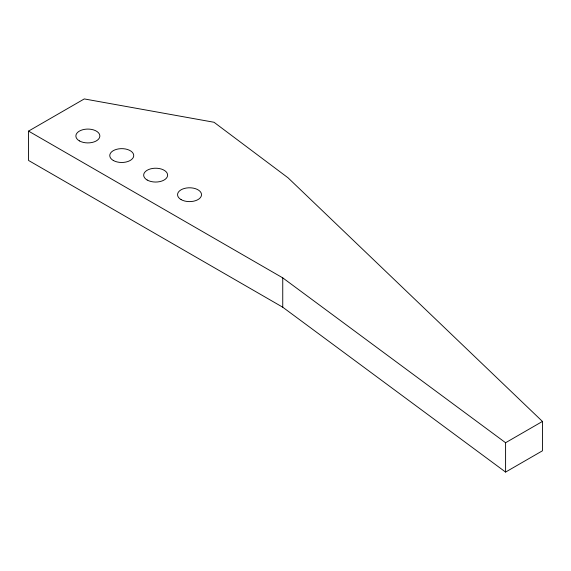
<?xml version="1.0" encoding="UTF-8"?>
<svg xmlns="http://www.w3.org/2000/svg" width="571" height="571" viewBox="0 0 571 571"><rect width="100%" height="100%" fill="white"/><g stroke="black" fill="none" stroke-linecap="round" stroke-linejoin="round"><path stroke-width="0.86" d="M28.55 131.102L84.287 98.926L214.018 122.265L288.02 177.788L542.45 421.441L542.45 450.797L505.592 472.074L282.745 307.212L28.55 160.458L28.55 131.102L282.745 277.863L505.592 442.725L505.592 472.074M505.592 442.725L542.45 421.441M282.745 277.863L282.745 307.212M79.39 140.887A11.984 6.916 0 0 0 99.44 137.789A11.984 6.916 0 0 0 84.758 129.31A11.984 6.916 0 0 0 79.39 140.887M113.279 160.458A11.984 6.916 0 0 0 133.329 157.353A11.984 6.916 0 0 0 118.654 148.881A11.984 6.916 0 0 0 113.279 160.458M147.175 180.022A11.984 6.916 0 0 0 167.224 176.924A11.984 6.916 0 0 0 152.55 168.452A11.984 6.916 0 0 0 147.175 180.022M181.071 199.593A11.984 6.916 0 0 0 201.113 196.488A11.984 6.916 0 0 0 186.439 188.016A11.984 6.916 0 0 0 181.071 199.593"/></g></svg>
